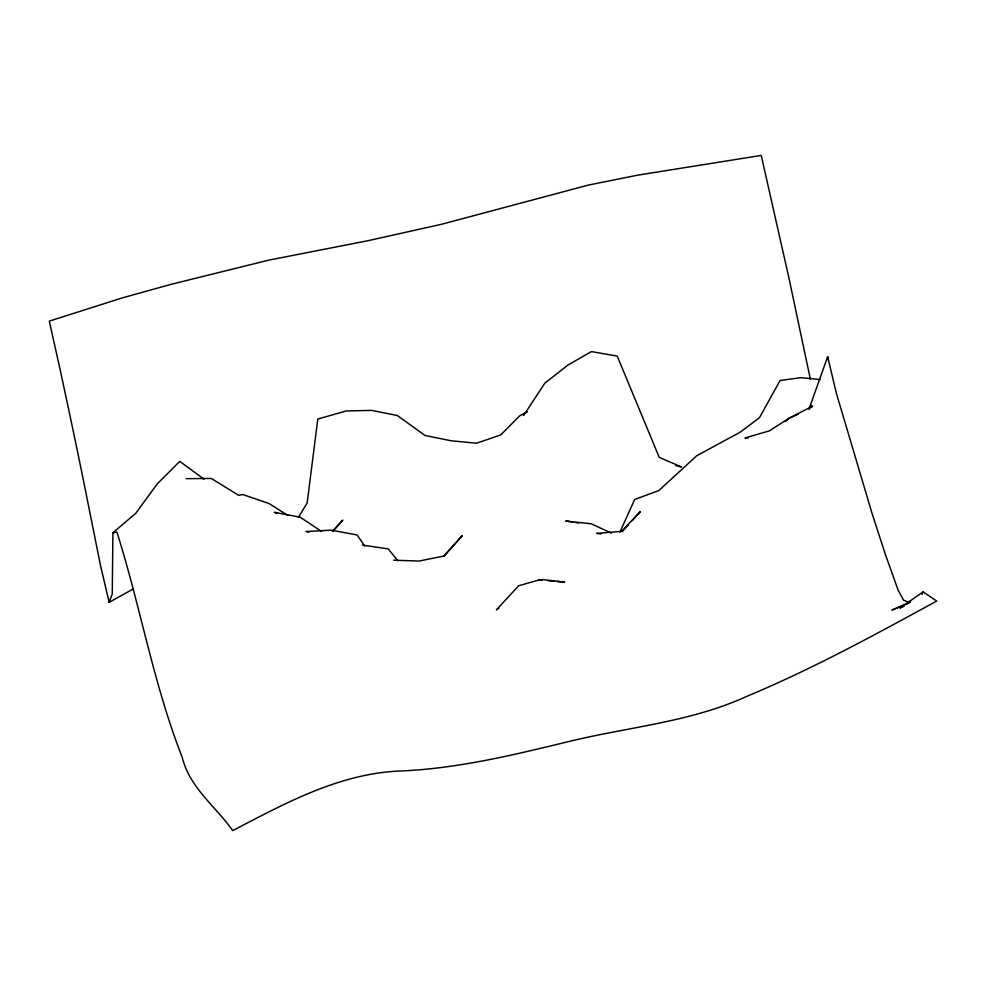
<?xml version="1.0" encoding="UTF-8"?>
<svg xmlns="http://www.w3.org/2000/svg" width="986" height="986" viewBox="0 0 986 986"><rect width="100%" height="100%" fill="white"/><g stroke="black" fill="none" stroke-linecap="round" stroke-linejoin="round"><path stroke-width="1.48" d="M203.966 479.134L179.785 461.386L157.316 483.818L135.735 513.349L112.897 532.785L112.256 594.028L109.15 602.347L132.777 589.234M827.513 359.582L827.661 356.649L808.951 409.252L811.231 405.456M922.083 594.422L923.155 591.883L936.7 601.041C874.471 635.046 812.02 669.198 746.501 696.486C692.246 721.271 632.544 726.633 575.097 740.018C518.081 753.822 460.992 768.217 402.115 770.916C340.7 772.827 285.903 802.875 232.721 830.582C215.453 806.24 189.583 787.641 182.225 757.285C153.557 684.395 140.456 606.71 116.952 532.193L112.897 532.785M619.947 532.144L634.651 499.471L658.808 490.584L696.72 455.754L740.166 432.188L759.479 417.682L780.111 380.485L800.878 377.663L820.438 379.573M298.364 517.342L307.139 503.045L317.8 419.038L346.197 410.989L371.377 410.361L397.284 415.488L425.028 435.479L450.947 440.742L476.521 443.219L500.752 434.937L519.511 415.969L527.411 411.791M523.591 415.488L544.827 383.172L567.837 365.14L591.415 351.583L617.236 356.119L659.252 457.393L681.56 466.97L675.792 465.7M444.205 556.067L462.323 535.583L443.749 556.042L419.099 561.034L393.747 560.208M332.738 531.454L342.808 520.152L332.442 531.195M622.141 531.75L628.193 525.057M632.236 520.583L640.308 511.648L621.636 531.331L596.629 533.401L600.918 533.968M785.559 421.404L788.96 418.31L812.698 406.072L810.825 407.662M498.83 608.202L496.402 609.89L518.648 585.758L539.059 579.965L543.15 579.595L564.584 582.147L557.078 581.506M923.155 591.883L899.898 608.054L903.915 606.341M798.29 414.083L788.96 418.31L769.4 430.845L745.022 437.969L748.054 438.104M910.238 602.347L891.886 610.112L907.847 603.309M910.546 601.386L907.86 601.978L903.484 600.092L898.098 590.035L885.416 554.6L871.969 513.127L836.362 393.266L827.661 356.649M186.071 478.666L211.312 478.456L238.674 495.317L242.704 494.516L269.092 503.526L287.789 515.395M539.059 579.965L542.053 580.224M548.068 580.742L554.07 581.247M362.466 545.135L388.188 548.869L397.789 560.689M572.866 522.124L565.681 520.978L591.292 523.812L611.406 533.118M575.738 522.592L578.609 523.048M309 532.07L306.116 531.54L331.197 530.148L357.068 534.967L364.758 546.047M277.091 513.398L274.318 512.313L300.2 517.219L321.473 531.38M810.332 379.08L788.886 277.805L761.229 155.418L637.387 175.212L588.112 185.146L441.42 224.315L367.692 240.769L269.042 260.082L171.022 284.35L122.19 297.92L49.3 321.116L58.655 363.045A1034.339 134.885 77.4 0 1 89.381 510.033L100.313 564.633L109.15 602.347"/></g></svg>
